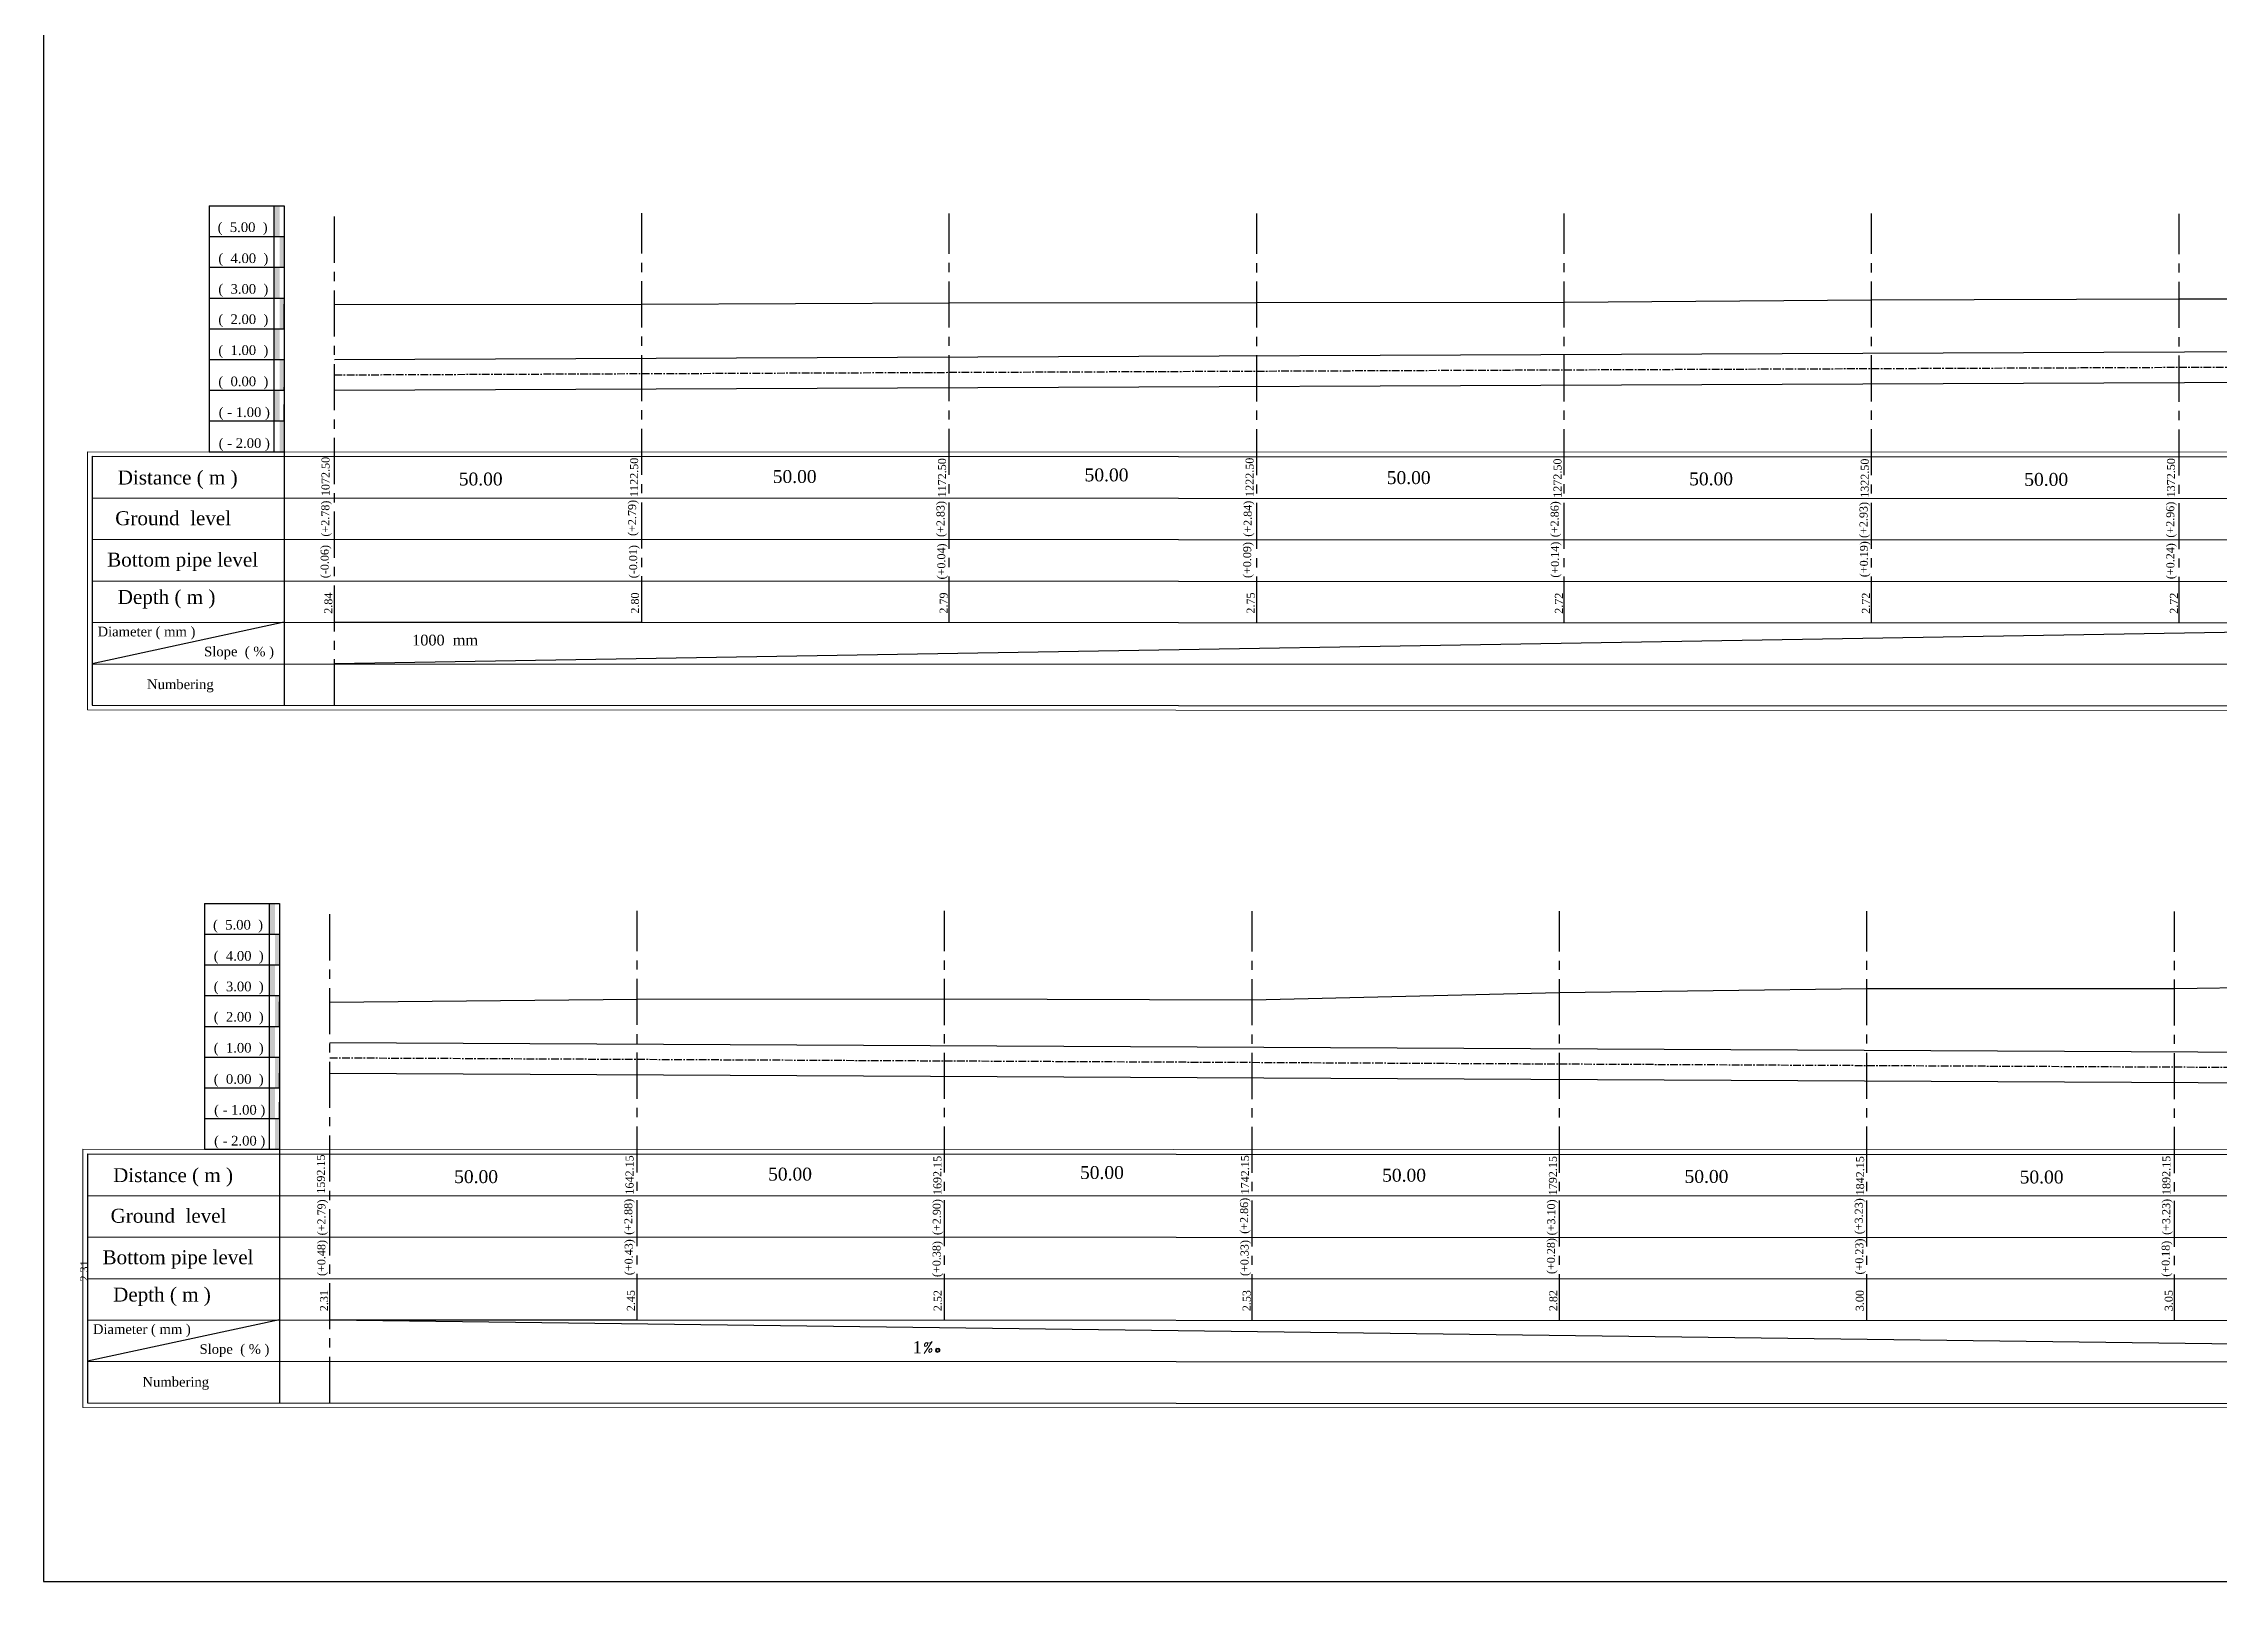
# Model space of a CAD drawing. Header units: inches. Extents: x 1824 to 2531, y 1185 to 2290.
# Drawn here: x 1824.3 to 2178.1, y 1789.9 to 2040.2 of the extents above; entities that cross this region are included whole.
import ezdxf

# ---------------------------------------------------------------- set-up
doc = ezdxf.new("R2010")
doc.units = ezdxf.units.IN
doc.header["$MEASUREMENT"] = 0
doc.linetypes.add('CENTER', pattern=[2, 1.25, -0.25, 0.25, -0.25])
doc.layers.add('4', color=85, linetype='Continuous')
doc.layers.add('KHRRBA', color=6, linetype='Continuous')
for name, color, linetype, lineweight in [('table3', 150, 'Continuous', 15), ('table5', 5, 'Continuous', 25), ('text5', 1, 'Continuous', 25)]:
    doc.layers.add(name, color=color, linetype=linetype, lineweight=lineweight)
doc.styles.add('ROMAND', font='italict.shx', dxfattribs={"height": 0.25})
doc.styles.add('ROMANTIC', font='times.ttf')

# ---------------------------------------------------------------- blocks, each defined once
blk = doc.blocks.new('6')
at = {"layer": 'KHRRBA', "color": 1, "linetype": 'Continuous'}
for p, q in [((23706.93, 4592.9), (23706.85, 4592.57)), ((23706.85, 4592.57), (23706.92, 4592.27)), ((23706.92, 4592.27), (23707.11, 4592.16)), ((23707.35, 4593.16), (23706.93, 4592.9)), ((23707, 4592.6), (23707.08, 4592.94)), ((23707.07, 4592.3), (23707, 4592.6)), ((23707.25, 4592.19), (23707.07, 4592.3)), ((23707.11, 4592.16), (23707.44, 4592.07)), ((23707.15, 4592.64), (23707.23, 4592.97)), ((23707.22, 4592.34), (23707.15, 4592.64)), ((23707.44, 4592.07), (23707.22, 4592.34)), ((23707.23, 4592.97), (23707.35, 4593.16)), ((23707.35, 4593.16), (23707.65, 4593.23)), ((23707.74, 4592.14), (23707.44, 4592.07)), ((23707.65, 4593.23), (23707.87, 4592.96)), ((23707.99, 4593.14), (23707.65, 4593.23)), ((23707.74, 4592.14), (23708.16, 4592.39)), ((23707.85, 4592.32), (23707.74, 4592.14)), ((23707.83, 4593.11), (23708.02, 4592.99)), ((23707.94, 4592.66), (23707.85, 4592.32)), ((23707.87, 4592.96), (23707.94, 4592.66)), ((23708.17, 4593.03), (23707.99, 4593.14)), ((23708.09, 4592.69), (23708.01, 4592.36)), ((23708.02, 4592.99), (23708.09, 4592.69)), ((23708.16, 4592.39), (23708.24, 4592.73)), ((23708.24, 4592.73), (23708.17, 4593.03))]:
    blk.add_line(p, q, dxfattribs=at)
blk = doc.blocks.new('1000')
at = {"layer": 'KHRRBA', "linetype": 'Continuous'}
blk.add_blockref('6', (0.11, -0.33), dxfattribs=at)
at = {"layer": 'text5', "color": 1, "style": 'ROMAND'}
blk.add_text('%%%', height=3.24, rotation=12.701, dxfattribs=at).set_placement((23702.91, 4591.15))

msp = doc.modelspace()

# ---------------------------------------------------------------- hatches: boundary and pattern name
for points in [[(1862.72, 2013.77), (1861.78, 2013.77), (1861.78, 2008.77), (1862.72, 2008.77)], [(1863.47, 2008.77), (1862.72, 2008.77), (1862.72, 2003.77), (1863.47, 2003.77)], [(1862.72, 2003.77), (1861.78, 2003.77), (1861.78, 1998.77), (1862.72, 1998.77)], [(1863.47, 1998.77), (1862.72, 1998.77), (1862.72, 1993.77), (1863.47, 1993.77)], [(1862.72, 1993.77), (1861.78, 1993.77), (1861.78, 1988.77), (1862.72, 1988.77)], [(1863.47, 1988.77), (1862.72, 1988.77), (1862.72, 1983.77), (1863.47, 1983.77)], [(1862.72, 1983.77), (1861.78, 1983.77), (1861.78, 1978.77), (1862.72, 1978.77)], [(1863.47, 1978.77), (1862.72, 1978.77), (1862.72, 1973.77), (1863.47, 1973.77)], [(1861.97, 1900.26), (1861.03, 1900.26), (1861.03, 1895.26), (1861.97, 1895.26)], [(1862.72, 1895.26), (1861.97, 1895.26), (1861.97, 1890.26), (1862.72, 1890.26)], [(1861.97, 1890.26), (1861.03, 1890.26), (1861.03, 1885.26), (1861.97, 1885.26)], [(1862.72, 1885.26), (1861.97, 1885.26), (1861.97, 1880.26), (1862.72, 1880.26)], [(1861.97, 1880.26), (1861.03, 1880.26), (1861.03, 1875.26), (1861.97, 1875.26)], [(1862.72, 1875.26), (1861.97, 1875.26), (1861.97, 1870.26), (1862.72, 1870.26)], [(1861.97, 1870.26), (1861.03, 1870.26), (1861.03, 1865.26), (1861.97, 1865.26)], [(1862.72, 1865.26), (1861.97, 1865.26), (1861.97, 1860.26), (1862.72, 1860.26)]]:
    msp.add_hatch(color=5).paths.add_polyline_path(points)

# ---------------------------------------------------------------- linework, layer by layer
for p, q in [((1824.34, 2289.93), (1824.34, 1789.93)), ((1863.47, 1973.77), (1863.47, 1973.77)), ((1862.72, 1860.26), (1862.72, 1860.26)), ((1824.34, 1789.93), (2431.55, 1789.93))]:
    msp.add_line(p, q)
at = {"color": 3}
for p, q in [((2171.64, 1998.57), (2121.64, 1998.42)), ((2221.64, 1998.62), (2171.64, 1998.57)), ((1921.64, 1997.72), (1871.64, 1997.67)), ((1971.64, 1997.92), (1921.64, 1997.72)), ((2021.64, 1997.97), (1971.64, 1997.92)), ((2071.64, 1998.07), (2021.64, 1997.97)), ((2121.64, 1998.42), (2071.64, 1998.07)), ((2020.89, 1884.56), (2070.89, 1885.76)), ((2070.89, 1885.76), (2120.89, 1886.41)), ((2120.89, 1886.41), (2170.89, 1886.41)), ((2170.89, 1886.41), (2220.89, 1887.16)), ((1870.89, 1884.21), (1920.89, 1884.66)), ((1920.89, 1884.66), (1970.89, 1884.76)), ((1970.89, 1884.76), (2020.89, 1884.56))]:
    msp.add_line(p, q, dxfattribs=at)
at = {"color": 5}
for p, q in [((1863.47, 1993.77), (1863.47, 1997.77)), ((1871.64, 1988.77), (2271.64, 1990.42)), ((1871.64, 1983.77), (2271.64, 1985.42)), ((1863.47, 1983.77), (1863.47, 1984.27)), ((1863.47, 1983.77), (1863.47, 1982.57)), ((1863.47, 1983.77), (1863.47, 1981.12)), ((1863.47, 1983.77), (1863.47, 1981.77)), ((1863.47, 1983.77), (1863.47, 1981.77)), ((1863.47, 1978.77), (1863.47, 1981.42)), ((1863.47, 1978.77), (1863.47, 1981.27)), ((1871.64, 1984.27), (1871.64, 1984.27)), ((1863.47, 1973.77), (1863.47, 1968.77)), ((1871.64, 1946.01), (1921.64, 1946.01)), ((2271.64, 1945.9), (1871.64, 1939.26)), ((1862.72, 1880.26), (1862.72, 1884.26)), ((1870.9, 1877.66), (2420.72, 1874.91)), ((1870.89, 1872.66), (2420.71, 1869.91)), ((1862.72, 1870.26), (1862.72, 1870.76)), ((1862.72, 1870.26), (1862.72, 1869.06)), ((1862.72, 1870.26), (1862.72, 1867.61)), ((1862.72, 1870.26), (1862.72, 1868.26)), ((1862.72, 1870.26), (1862.72, 1868.26)), ((1862.72, 1865.26), (1862.72, 1867.91)), ((1862.72, 1865.26), (1862.72, 1867.76)), ((1870.89, 1870.76), (1870.89, 1870.76)), ((1862.72, 1860.26), (1862.72, 1855.26)), ((1870.89, 1832.5), (1920.89, 1832.5)), ((1870.89, 1832.5), (2423.47, 1825.6))]:
    msp.add_line(p, q, dxfattribs=at)
at = {"color": 1, "linetype": 'CENTER'}
for p, q in [((1871.64, 1986.27), (2271.64, 1987.92)), ((1870.9, 1875.16), (2420.72, 1872.41))]:
    msp.add_line(p, q, dxfattribs=at)
at = {"color": 114, "true_color": 0x139b48}
for q in [(1862.72, 1872.66), (1862.72, 1869.91)]:
    msp.add_line((1862.72, 1870.26), q, dxfattribs=at)
at = {"layer": '4', "linetype": 'CENTER', "ltscale": 6}
for p, q in [((1871.64, 1932.51), (1871.64, 2012.57)), ((1921.64, 1946), (1921.64, 2012.56)), ((1971.64, 1945.98), (1971.64, 2012.55)), ((2021.64, 1945.95), (2021.64, 2012.51)), ((2071.64, 1945.96), (2071.64, 2012.52)), ((2121.64, 1945.95), (2121.64, 2012.52)), ((2171.64, 1945.9), (2171.64, 2012.47)), ((1870.89, 1819), (1870.89, 1899.07)), ((1920.89, 1832.49), (1920.89, 1899.05)), ((1970.89, 1832.48), (1970.89, 1899.04)), ((2020.89, 1832.44), (2020.89, 1899)), ((2070.89, 1832.45), (2070.89, 1899.01)), ((2120.89, 1832.45), (2120.89, 1899.01)), ((2170.89, 1832.4), (2170.89, 1898.96))]:
    msp.add_line(p, q, dxfattribs=at)
at = {"layer": 'table3'}
for p, q in [((1831.5, 1973.77), (2414.58, 1973.61)), ((1831.5, 1973.77), (1831.5, 1931.77)), ((1831.5, 1931.77), (2414.58, 1931.61)), ((1830.75, 1860.26), (1830.75, 1818.26)), ((1830.75, 1860.26), (2424.22, 1860.1)), ((1830.75, 1818.26), (2424.22, 1818.1))]:
    msp.add_line(p, q, dxfattribs=at)
at = {"layer": 'table5'}
for p, q in [((1851.29, 2013.77), (1851.29, 1973.77)), ((1851.29, 2013.77), (1863.47, 2013.77)), ((1861.78, 2013.77), (1861.78, 1973.77)), ((1863.47, 2013.77), (1863.47, 1973.77)), ((1851.29, 2008.77), (1863.47, 2008.77)), ((1851.29, 2003.77), (1863.47, 2003.77)), ((1851.29, 2003.77), (1863.47, 2003.77)), ((1851.29, 1998.77), (1863.47, 1998.77)), ((1851.29, 1993.77), (1863.47, 1993.77)), ((1851.29, 1988.77), (1863.47, 1988.77)), ((1851.29, 1988.77), (1863.47, 1988.77)), ((1851.29, 1983.77), (1863.47, 1983.77)), ((1851.29, 1978.77), (1863.47, 1978.77)), ((1851.29, 1973.77), (1863.47, 1973.77)), ((1851.29, 1973.77), (1863.47, 1973.77)), ((1851.29, 1973.77), (1863.47, 1973.77)), ((1863.47, 1973.02), (1863.47, 1932.51)), ((1863.47, 1946.02), (1832.25, 1939.27)), ((1850.54, 1900.26), (1850.54, 1860.26)), ((1850.54, 1900.26), (1862.72, 1900.26)), ((1861.03, 1900.26), (1861.03, 1860.26)), ((1862.72, 1900.26), (1862.72, 1860.26)), ((1850.54, 1895.26), (1862.72, 1895.26)), ((1850.54, 1890.26), (1862.72, 1890.26)), ((1850.54, 1890.26), (1862.72, 1890.26)), ((1850.54, 1885.26), (1862.72, 1885.26)), ((1850.54, 1880.26), (1862.72, 1880.26)), ((1850.54, 1875.26), (1862.72, 1875.26)), ((1850.54, 1875.26), (1862.72, 1875.26)), ((1850.54, 1870.26), (1862.72, 1870.26)), ((1850.54, 1865.26), (1862.72, 1865.26)), ((1850.54, 1860.26), (1862.72, 1860.26)), ((1850.54, 1860.26), (1862.72, 1860.26)), ((1850.54, 1860.26), (1862.72, 1860.26)), ((1862.72, 1859.51), (1862.72, 1819.01)), ((1862.72, 1832.51), (1831.5, 1825.76))]:
    msp.add_line(p, q, dxfattribs=at)
at = {"layer": 'table5', "color": 5}
for p, q in [((1832.25, 1973.02), (1832.25, 1932.52)), ((1832.25, 1973.02), (2413.83, 1972.86)), ((1832.25, 1966.27), (2413.83, 1966.11)), ((1832.25, 1959.52), (2413.83, 1959.36)), ((1832.25, 1952.77), (2413.83, 1952.61)), ((1832.25, 1946.02), (2413.83, 1945.86)), ((1832.25, 1939.27), (2413.83, 1939.11)), ((1832.25, 1932.52), (2413.83, 1932.36)), ((1831.5, 1859.51), (1831.5, 1819.01)), ((1831.5, 1859.51), (2423.47, 1859.35)), ((1831.5, 1852.76), (2423.47, 1852.61)), ((1831.5, 1846.01), (2423.47, 1845.86)), ((1831.5, 1839.26), (2423.47, 1839.11)), ((1831.5, 1832.51), (2413.08, 1832.35)), ((1831.5, 1825.76), (2423.47, 1825.6)), ((1831.5, 1819.01), (2423.47, 1818.85))]:
    msp.add_line(p, q, dxfattribs=at)

# ---------------------------------------------------------------- block references
at = {"lineweight": 0, "xscale": 0.5081501846027341, "yscale": 0.5081501846027341, "zscale": 0.5081501846027341}
msp.add_blockref('1000', (-10077.28, -506.02), dxfattribs=at)

# ---------------------------------------------------------------- texts
at = {"layer": 'KHRRBA', "color": 0, "linetype": 'Continuous', "style": 'ROMANTIC'}
for s, height, p in [('(  5.00  )', 1.575, (1852.66, 2009.51)), ('(  4.00  )', 1.575, (1852.77, 2004.46)), ('(  3.00  )', 1.575, (1852.77, 1999.47)), ('(  2.00  )', 1.575, (1852.77, 1994.54)), ('(  1.00  )', 1.575, (1852.77, 1989.5)), ('(  0.00  )', 1.575, (1852.77, 1984.42)), ('( - 1.00 )', 1.575, (1852.83, 1979.41)), ('( - 2.00 )', 1.575, (1852.83, 1974.38)), ('Distance ( m )', 2.268, (1836.41, 1968.43)), ('Ground  level', 2.268, (1836, 1961.81)), ('Bottom pipe level', 2.268, (1834.69, 1955.07)), ('Depth ( m )', 2.268, (1836.41, 1948.99)), ('Diameter ( mm )', 1.575, (1833.12, 1943.71)), ('Slope  ( %%% )', 1.575, (1850.46, 1940.47)), ('1000  mm', 1.75, (1884.29, 1942.24)), ('Numbering', 1.575, (1841.18, 1935.13)), ('(  5.00  )', 1.575, (1851.91, 1896)), ('(  4.00  )', 1.575, (1852.02, 1890.95)), ('(  3.00  )', 1.575, (1852.02, 1885.97)), ('(  2.00  )', 1.575, (1852.02, 1881.03)), ('(  1.00  )', 1.575, (1852.02, 1875.99)), ('(  0.00  )', 1.575, (1852.02, 1870.91)), ('( - 1.00 )', 1.575, (1852.08, 1865.9)), ('( - 2.00 )', 1.575, (1852.08, 1860.87)), ('Distance ( m )', 2.268, (1835.66, 1854.92)), ('Ground  level', 2.268, (1835.25, 1848.31)), ('Bottom pipe level', 2.268, (1833.94, 1841.56)), ('Depth ( m )', 2.268, (1835.66, 1835.49)), ('Diameter ( mm )', 1.575, (1832.37, 1830.21)), ('1', 1.98, (1965.68, 1827.06)), ('Slope  ( %%% )', 1.575, (1849.71, 1826.97)), ('Numbering', 1.575, (1840.43, 1821.63))]:
    msp.add_text(s, height=height, dxfattribs=at).set_placement(p)
at = {"layer": 'KHRRBA', "linetype": 'Continuous', "style": 'ROMANTIC'}
for s, p in [('1072.50', (1870.85, 1966.54)), ('1122.50', (1921.04, 1966.4)), ('1172.50', (1971.12, 1966.32)), ('1222.50', (2021.14, 1966.41)), ('1272.50', (2071.21, 1966.27)), ('1322.50', (2121.18, 1966.26)), ('1372.50', (2170.98, 1966.33)), ('(+2.78)', (1870.81, 1959.95)), ('(+2.79)', (1920.71, 1960.06)), ('(+2.83)', (1970.87, 1959.89)), ('(+2.84)', (2020.83, 1959.93)), ('(+2.86)', (2070.75, 1959.85)), ('(+2.93)', (2120.98, 1959.73)), ('(+2.96)', (2170.86, 1959.78)), ('(-0.06)', (1870.72, 1953.18)), ('(-0.01)', (1920.88, 1953.17)), ('(+0.04)', (1970.99, 1952.98)), ('(+0.09)', (2020.74, 1953.21)), ('(+0.14)', (2070.79, 1953.27)), ('(+0.19)', (2121.04, 1953.35)), ('(+0.24)', (2170.88, 1953.03)), ('2.84', (1871.31, 1947.4)), ('2.80', (1921.18, 1947.42)), ('2.79', (1971.38, 1947.42)), ('2.75', (2021.31, 1947.42)), ('2.72', (2071.43, 1947.39)), ('2.72', (2121.36, 1947.4)), ('2.72', (2171.45, 1947.39)), ('1592.15', (1870.1, 1853.03)), ('1642.15', (1920.29, 1852.89)), ('1692.15', (1970.36, 1852.81)), ('1742.15', (2020.39, 1852.91)), ('1792.15', (2070.46, 1852.77)), ('1842.15', (2120.42, 1852.75)), ('1892.15', (2170.23, 1852.82)), ('(+2.79)', (1870.19, 1846.25)), ('(+2.88)', (1920.09, 1846.34)), ('(+2.90)', (1970.26, 1846.3)), ('(+2.86)', (2020.24, 1846.51)), ('(+3.10)', (2070.18, 1846.25)), ('(+3.23)', (2120.21, 1846.44)), ('(+3.23)', (2170.2, 1846.33)), ('(+0.48)', (1870.17, 1839.64)), ('(+0.43)', (1920.16, 1839.77)), ('(+0.38)', (1970.23, 1839.47)), ('(+0.33)', (2020.31, 1839.64)), ('(+0.28)', (2070.14, 1839.96)), ('(+0.23)', (2120.29, 1839.88)), ('(+0.18)', (2170.13, 1839.52)), ('2.31', (1831.62, 1838.75)), ('2.31', (1870.61, 1833.91)), ('2.45', (1920.51, 1833.92)), ('2.52', (1970.41, 1833.92)), ('2.53', (2020.65, 1833.92)), ('2.82', (2070.53, 1833.92)), ('3.00', (2120.37, 1833.92)), ('3.05', (2170.62, 1833.92))]:
    msp.add_text(s, height=1.301, rotation=90, dxfattribs=at).set_placement(p)
for p in [(1891.87, 1968.27), (1942.93, 1968.68), (1993.65, 1968.94), (2042.79, 1968.5), (2091.97, 1968.29), (2146.47, 1968.21), (1942.18, 1855.17), (1992.9, 1855.43), (2042.04, 1854.99), (1891.12, 1854.76), (2091.22, 1854.79), (2145.72, 1854.7)]:
    msp.add_text('50.00', height=2.1, dxfattribs=at).set_placement(p)

doc.saveas('drawing.dxf')
